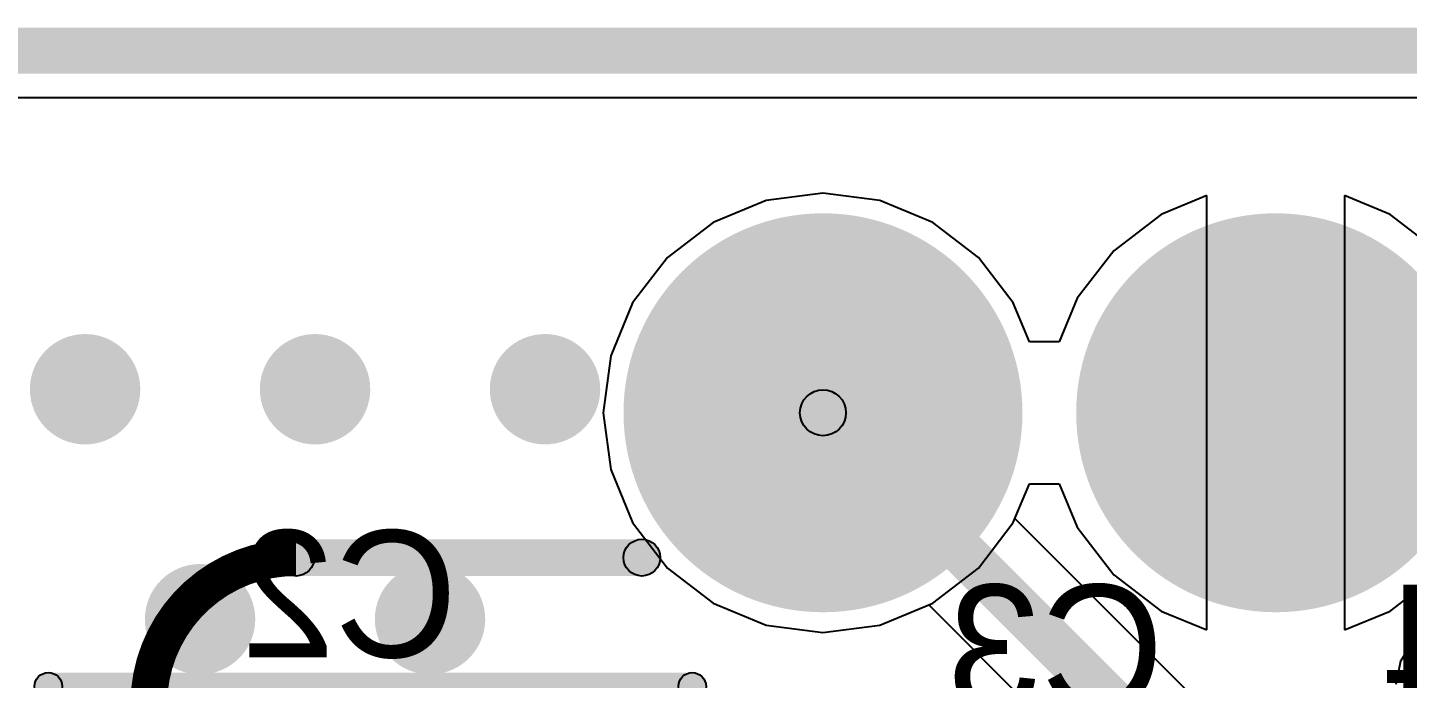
# Model space of a CAD drawing. Header units: millimetres. Extents: x -12 to 5350, y -10 to 5375.
# Drawn here: x -6.89 to 0.73, y 6.03 to 9.63 of the extents above; entities that cross this region are included whole.
import ezdxf

# ---------------------------------------------------------------- set-up
doc = ezdxf.new("R2010")
doc.units = ezdxf.units.MM
for name, color, linetype in [('BottomLayer', 5, 'Continuous'), ('BottomOverlay', 54, 'Continuous'), ('BottomPaste', 16, 'Continuous'), ('BottomSolder', 6, 'Continuous'), ('KeepOutLayer', 6, 'Continuous'), ('MultiLayer', 9, 'Continuous'), ('PadHoleLayer', 156, 'Continuous'), ('TopLayer', 1, 'Continuous'), ('TopOverlay', 2, 'Continuous'), ('TopSolder', 216, 'Continuous'), ('ViaHoleLayer', 16, 'Continuous')]:
    doc.layers.add(name, color=color, linetype=linetype)

# ---------------------------------------------------------------- blocks, each defined once
blk = doc.blocks.new('R_____E_______115')
at = {"layer": 'BottomLayer'}
h = blk.add_hatch(color=5, dxfattribs=at)
edge = h.paths.add_edge_path()
edge.add_arc((0, -7.5), 1, 0, 360)
h = blk.add_hatch(color=5, dxfattribs=at)
edge = h.paths.add_edge_path()
edge.add_arc((2.5, -7.5), 1, 0, 360)
at = {"layer": 'BottomSolder'}
h = blk.add_hatch(color=6, dxfattribs=at)
edge = h.paths.add_edge_path()
edge.add_arc((0, -7.5), 1.1016, 0, 360)
h = blk.add_hatch(color=6, dxfattribs=at)
edge = h.paths.add_edge_path()
edge.add_arc((2.5, -7.5), 1.1016, 0, 360)
at = {"layer": 'MultiLayer'}
h = blk.add_hatch(color=9, dxfattribs=at)
edge = h.paths.add_edge_path()
edge.add_arc((0, -7.5), 1, 0, 360)
h = blk.add_hatch(color=9, dxfattribs=at)
edge = h.paths.add_edge_path()
edge.add_arc((2.5, -7.5), 1, 0, 360)
at = {"layer": 'PadHoleLayer'}
h = blk.add_hatch(color=156, dxfattribs=at)
edge = h.paths.add_edge_path()
edge.add_arc((0, -7.5), 0.675, 0, 360)
h = blk.add_hatch(color=156, dxfattribs=at)
edge = h.paths.add_edge_path()
edge.add_arc((2.5, -7.5), 0.675, 0, 360)
at = {"layer": 'TopLayer'}
h = blk.add_hatch(color=1, dxfattribs=at)
edge = h.paths.add_edge_path()
edge.add_arc((0, -7.5), 1, 0, 360)
h = blk.add_hatch(color=1, dxfattribs=at)
edge = h.paths.add_edge_path()
edge.add_arc((2.5, -7.5), 1, 0, 360)
at = {"layer": 'TopOverlay'}
h = blk.add_hatch(color=2, dxfattribs=at)
edge = h.paths.add_edge_path()
edge.add_arc((3.5, -6.7), 0.1016, 0, 360)
blk.add_hatch(color=2, dxfattribs=at).paths.add_polyline_path([(5.4102, -6.5984), (5.4102, -6.8016), (3.5, -6.8016), (3.5, -6.5984)])
h = blk.add_hatch(color=2, dxfattribs=at)
edge = h.paths.add_edge_path()
edge.add_arc((5.4102, -6.7), 0.1016, 0, 360)
h = blk.add_hatch(color=2, dxfattribs=at)
edge = h.paths.add_edge_path()
edge.add_arc((5.4102, -6.7), 0.1016, 0, 360)
at = {"layer": 'TopSolder'}
h = blk.add_hatch(color=216, dxfattribs=at)
edge = h.paths.add_edge_path()
edge.add_arc((0, -7.5), 1.1016, 0, 360)
h = blk.add_hatch(color=216, dxfattribs=at)
edge = h.paths.add_edge_path()
edge.add_arc((2.5, -7.5), 1.1016, 0, 360)
at = {"layer": 'TopOverlay', "const_width": 0.2032}
blk.add_lwpolyline([(6.223, -5.8938, -0.414214), (5.4102, -6.7)], format="xyb", dxfattribs=at)
at = {"layer": 'TopOverlay'}
for centre in [(3.5, -6.7), (5.4102, -6.7), (5.4102, -6.7)]:
    blk.add_circle(centre, 0.1016, dxfattribs=at)
blk = doc.blocks.new('C0805_B_121')
at = {"layer": 'BottomLayer'}
h = blk.add_hatch(color=5, dxfattribs=at)
edge = h.paths.add_edge_path()
edge.add_arc((-1.1684, 0.4191), 0.2286, 90, 180)
edge.add_line((-1.397, 0.4191), (-1.397, -0.4191))
edge.add_arc((-1.1684, -0.4191), 0.2286, 180, 270)
edge.add_line((-1.1684, -0.6477), (-0.7112, -0.6477))
edge.add_arc((-0.7112, -0.4191), 0.2286, 270, 360)
edge.add_line((-0.4826, -0.4191), (-0.4826, 0.4191))
edge.add_arc((-0.7112, 0.4191), 0.2286, 0, 90)
edge.add_line((-0.7112, 0.6477), (-1.1684, 0.6477))
h = blk.add_hatch(color=5, dxfattribs=at)
edge = h.paths.add_edge_path()
edge.add_arc((0.7112, 0.4191), 0.2286, 90, 180)
edge.add_line((0.4826, 0.4191), (0.4826, -0.4191))
edge.add_arc((0.7112, -0.4191), 0.2286, 180, 270)
edge.add_line((0.7112, -0.6477), (1.1684, -0.6477))
edge.add_arc((1.1684, -0.4191), 0.2286, 270, 360)
edge.add_line((1.397, -0.4191), (1.397, 0.4191))
edge.add_arc((1.1684, 0.4191), 0.2286, 0, 90)
edge.add_line((1.1684, 0.6477), (0.7112, 0.6477))
at = {"layer": 'BottomOverlay'}
h = blk.add_hatch(color=54, dxfattribs=at)
edge = h.paths.add_edge_path()
edge.add_arc((-1.778, 0.889), 0.0762, 0, 360)
h = blk.add_hatch(color=54, dxfattribs=at)
edge = h.paths.add_edge_path()
edge.add_arc((-1.778, 0.889), 0.0762, 0, 360)
for points in [[(1.778, 0.9652), (1.778, 0.8128), (-1.778, 0.8128), (-1.778, 0.9652)], [(-1.8542, 0.889), (-1.7018, 0.889), (-1.7018, -0.889), (-1.8542, -0.889)], [(1.7018, 0.889), (1.8542, 0.889), (1.8542, -0.889), (1.7018, -0.889)], [(1.778, -0.8128), (1.778, -0.9652), (-1.778, -0.9652), (-1.778, -0.8128)]]:
    blk.add_hatch(color=54, dxfattribs=at).paths.add_polyline_path(points)
h = blk.add_hatch(color=54, dxfattribs=at)
edge = h.paths.add_edge_path()
edge.add_arc((1.778, 0.889), 0.0762, 0, 360)
h = blk.add_hatch(color=54, dxfattribs=at)
edge = h.paths.add_edge_path()
edge.add_arc((1.778, 0.889), 0.0762, 0, 360)
h = blk.add_hatch(color=54, dxfattribs=at)
edge = h.paths.add_edge_path()
edge.add_arc((-1.778, -0.889), 0.0762, 0, 360)
h = blk.add_hatch(color=54, dxfattribs=at)
edge = h.paths.add_edge_path()
edge.add_arc((-1.778, -0.889), 0.0762, 0, 360)
h = blk.add_hatch(color=54, dxfattribs=at)
edge = h.paths.add_edge_path()
edge.add_arc((1.778, -0.889), 0.0762, 0, 360)
h = blk.add_hatch(color=54, dxfattribs=at)
edge = h.paths.add_edge_path()
edge.add_arc((1.778, -0.889), 0.0762, 0, 360)
at = {"layer": 'BottomPaste'}
h = blk.add_hatch(color=16, dxfattribs=at)
edge = h.paths.add_edge_path()
edge.add_arc((-1.1684, 0.4191), 0.2286, 90, 180)
edge.add_line((-1.397, 0.4191), (-1.397, -0.4191))
edge.add_arc((-1.1684, -0.4191), 0.2286, 180, 270)
edge.add_line((-1.1684, -0.6477), (-0.7112, -0.6477))
edge.add_arc((-0.7112, -0.4191), 0.2286, 270, 360)
edge.add_line((-0.4826, -0.4191), (-0.4826, 0.4191))
edge.add_arc((-0.7112, 0.4191), 0.2286, 0, 90)
edge.add_line((-0.7112, 0.6477), (-1.1684, 0.6477))
h = blk.add_hatch(color=16, dxfattribs=at)
edge = h.paths.add_edge_path()
edge.add_arc((0.7112, 0.4191), 0.2286, 90, 180)
edge.add_line((0.4826, 0.4191), (0.4826, -0.4191))
edge.add_arc((0.7112, -0.4191), 0.2286, 180, 270)
edge.add_line((0.7112, -0.6477), (1.1684, -0.6477))
edge.add_arc((1.1684, -0.4191), 0.2286, 270, 360)
edge.add_line((1.397, -0.4191), (1.397, 0.4191))
edge.add_arc((1.1684, 0.4191), 0.2286, 0, 90)
edge.add_line((1.1684, 0.6477), (0.7112, 0.6477))
at = {"layer": 'BottomSolder'}
h = blk.add_hatch(color=6, dxfattribs=at)
edge = h.paths.add_edge_path()
edge.add_arc((-1.1684, 0.4191), 0.3302, 90, 180)
edge.add_line((-1.4986, 0.4191), (-1.4986, -0.4191))
edge.add_arc((-1.1684, -0.4191), 0.3302, 180, 270)
edge.add_line((-1.1684, -0.7493), (-0.7112, -0.7493))
edge.add_arc((-0.7112, -0.4191), 0.3302, 270, 360)
edge.add_line((-0.381, -0.4191), (-0.381, 0.4191))
edge.add_arc((-0.7112, 0.4191), 0.3302, 0, 90)
edge.add_line((-0.7112, 0.7493), (-1.1684, 0.7493))
h = blk.add_hatch(color=6, dxfattribs=at)
edge = h.paths.add_edge_path()
edge.add_arc((0.7112, 0.4191), 0.3302, 90, 180)
edge.add_line((0.381, 0.4191), (0.381, -0.4191))
edge.add_arc((0.7112, -0.4191), 0.3302, 180, 270)
edge.add_line((0.7112, -0.7493), (1.1684, -0.7493))
edge.add_arc((1.1684, -0.4191), 0.3302, 270, 360)
edge.add_line((1.4986, -0.4191), (1.4986, 0.4191))
edge.add_arc((1.1684, 0.4191), 0.3302, 0, 90)
edge.add_line((1.1684, 0.7493), (0.7112, 0.7493))
at = {"layer": 'BottomOverlay'}
for centre in [(-1.778, 0.889), (-1.778, 0.889), (1.778, 0.889), (1.778, 0.889), (-1.778, -0.889), (-1.778, -0.889), (1.778, -0.889), (1.778, -0.889)]:
    blk.add_circle(centre, 0.0762, dxfattribs=at)

msp = doc.modelspace()

# ---------------------------------------------------------------- hatches: boundary and pattern name
at = {"layer": 'BottomLayer'}
h = msp.add_hatch(color=5, dxfattribs=at)
edge = h.paths.add_edge_path()
edge.add_arc((-6.575, 7.63), 0.3048, 0, 360)
h = msp.add_hatch(color=5, dxfattribs=at)
edge = h.paths.add_edge_path()
edge.add_arc((-5.305, 7.63), 0.3048, 0, 360)
h = msp.add_hatch(color=5, dxfattribs=at)
edge = h.paths.add_edge_path()
edge.add_arc((-4.035, 7.63), 0.3048, 0, 360)
h = msp.add_hatch(color=5, dxfattribs=at)
edge = h.paths.add_edge_path()
edge.add_arc((-2.5, 7.5), 0.127, 0, 360)
msp.add_hatch(color=5, dxfattribs=at).paths.add_polyline_path([(-2.5898, 7.4102), (-2.4102, 7.5898), (-0.2102, 5.3898), (-0.3898, 5.2102)])
h = msp.add_hatch(color=5, dxfattribs=at)
edge = h.paths.add_edge_path()
edge.add_arc((-5.94, 6.36), 0.3048, 0, 360)
h = msp.add_hatch(color=5, dxfattribs=at)
edge = h.paths.add_edge_path()
edge.add_arc((-4.67, 6.36), 0.3048, 0, 360)
at = {"layer": 'BottomSolder'}
h = msp.add_hatch(color=6, dxfattribs=at)
edge = h.paths.add_edge_path()
edge.add_arc((-6.575, 7.63), 0.0508, 0, 360)
h = msp.add_hatch(color=6, dxfattribs=at)
edge = h.paths.add_edge_path()
edge.add_arc((-5.305, 7.63), 0.0508, 0, 360)
h = msp.add_hatch(color=6, dxfattribs=at)
edge = h.paths.add_edge_path()
edge.add_arc((-4.035, 7.63), 0.0508, 0, 360)
h = msp.add_hatch(color=6, dxfattribs=at)
edge = h.paths.add_edge_path()
edge.add_arc((-5.94, 6.36), 0.0508, 0, 360)
h = msp.add_hatch(color=6, dxfattribs=at)
edge = h.paths.add_edge_path()
edge.add_arc((-4.67, 6.36), 0.0508, 0, 360)
at = {"layer": 'KeepOutLayer'}
msp.add_hatch(color=6, dxfattribs=at).paths.add_polyline_path([(-11.5, 9.373), (-11.5, 9.627), (11.5, 9.627), (11.5, 9.373)])
at = {"layer": 'TopLayer'}
h = msp.add_hatch(color=1, dxfattribs=at)
edge = h.paths.add_edge_path()
edge.add_arc((-6.575, 7.63), 0.3048, 0, 360)
h = msp.add_hatch(color=1, dxfattribs=at)
edge = h.paths.add_edge_path()
edge.add_arc((-5.305, 7.63), 0.3048, 0, 360)
h = msp.add_hatch(color=1, dxfattribs=at)
edge = h.paths.add_edge_path()
edge.add_arc((-4.035, 7.63), 0.3048, 0, 360)
h = msp.add_hatch(color=1, dxfattribs=at)
edge = h.paths.add_edge_path()
edge.add_arc((-5.94, 6.36), 0.3048, 0, 360)
h = msp.add_hatch(color=1, dxfattribs=at)
edge = h.paths.add_edge_path()
edge.add_arc((-4.67, 6.36), 0.3048, 0, 360)
at = {"layer": 'TopSolder'}
h = msp.add_hatch(color=216, dxfattribs=at)
edge = h.paths.add_edge_path()
edge.add_arc((-6.575, 7.63), 0.0508, 0, 360)
h = msp.add_hatch(color=216, dxfattribs=at)
edge = h.paths.add_edge_path()
edge.add_arc((-5.305, 7.63), 0.0508, 0, 360)
h = msp.add_hatch(color=216, dxfattribs=at)
edge = h.paths.add_edge_path()
edge.add_arc((-4.035, 7.63), 0.0508, 0, 360)
h = msp.add_hatch(color=216, dxfattribs=at)
edge = h.paths.add_edge_path()
edge.add_arc((-5.94, 6.36), 0.0508, 0, 360)
h = msp.add_hatch(color=216, dxfattribs=at)
edge = h.paths.add_edge_path()
edge.add_arc((-4.67, 6.36), 0.0508, 0, 360)
at = {"layer": 'ViaHoleLayer'}
h = msp.add_hatch(color=16, dxfattribs=at)
edge = h.paths.add_edge_path()
edge.add_arc((-6.575, 7.63), 0.1524, 0, 360)
h = msp.add_hatch(color=16, dxfattribs=at)
edge = h.paths.add_edge_path()
edge.add_arc((-5.305, 7.63), 0.1524, 0, 360)
h = msp.add_hatch(color=16, dxfattribs=at)
edge = h.paths.add_edge_path()
edge.add_arc((-4.035, 7.63), 0.1524, 0, 360)
h = msp.add_hatch(color=16, dxfattribs=at)
edge = h.paths.add_edge_path()
edge.add_arc((-5.94, 6.36), 0.1524, 0, 360)
h = msp.add_hatch(color=16, dxfattribs=at)
edge = h.paths.add_edge_path()
edge.add_arc((-4.67, 6.36), 0.1524, 0, 360)

# ---------------------------------------------------------------- linework, layer by layer
at = {"layer": 'BottomLayer'}
for p, q in [((-11.241, 9.241), (11.241, 9.241)), ((-2.5, 8.7136), (-2.8141, 8.6722)), ((-2.1859, 8.6722), (-2.5, 8.7136)), ((-0.381, 8.6995), (-0.6324, 8.5954)), ((-0.381, 7.5), (-0.381, 8.6995)), ((0.6324, 8.5954), (0.381, 8.6995)), ((0.381, 8.6995), (0.381, 7.5)), ((-2.8141, 8.6722), (-3.1068, 8.551)), ((-1.8932, 8.551), (-2.1859, 8.6722)), ((-3.1068, 8.551), (-3.3581, 8.3581)), ((-1.6419, 8.3581), (-1.8932, 8.551)), ((-0.6324, 8.5954), (-0.8944, 8.3944)), ((0.8944, 8.3944), (0.6324, 8.5954)), ((-0.8944, 8.3944), (-1.0954, 8.1324)), ((-3.3581, 8.3581), (-3.551, 8.1068)), ((-1.449, 8.1068), (-1.6419, 8.3581)), ((-3.551, 8.1068), (-3.6722, 7.8141)), ((-1.36, 7.8918), (-1.449, 8.1068)), ((-1.0954, 8.1324), (-1.195, 7.8918)), ((-1.195, 7.8918), (-1.36, 7.8918)), ((-3.6722, 7.8141), (-3.7136, 7.5)), ((-3.7136, 7.5), (-3.6722, 7.1859)), ((-0.381, 6.3005), (-0.381, 7.5)), ((0.381, 7.5), (0.381, 6.3005)), ((-3.6722, 7.1859), (-3.551, 6.8932)), ((-1.4397, 6.9158), (-1.36, 7.1082)), ((-1.36, 7.1082), (-1.195, 7.1082)), ((-1.195, 7.1082), (-1.0954, 6.8676)), ((-3.551, 6.8932), (-3.3581, 6.6419)), ((-0.0619, 5.5381), (-1.4397, 6.9158)), ((-1.0954, 6.8676), (-0.8944, 6.6056)), ((-3.3581, 6.6419), (-3.1068, 6.449)), ((-0.8944, 6.6056), (-0.6324, 6.4046)), ((0.6324, 6.4046), (0.8944, 6.6056)), ((-3.1068, 6.449), (-2.8141, 6.3278)), ((-2.1859, 6.3278), (-1.9158, 6.4397)), ((-1.9158, 6.4397), (-1.2207, 5.7446)), ((-0.6324, 6.4046), (-0.381, 6.3005)), ((0.381, 6.3005), (0.6324, 6.4046)), ((-2.8141, 6.3278), (-2.5, 6.2864)), ((-2.5, 6.2864), (-2.1859, 6.3278)), ((0.7619, 6.2381), (0.689, 6.1288)), ((0.689, 6.1288), (0.6633, 6))]:
    msp.add_line(p, q, dxfattribs=at)
msp.add_circle((-2.5, 7.5), 0.127, dxfattribs=at)
at = {"layer": 'TopLayer'}
for p, q in [((-11.241, 9.241), (11.241, 9.241)), ((-2.5, 8.7136), (-2.8141, 8.6722)), ((-2.1859, 8.6722), (-2.5, 8.7136)), ((-0.381, 8.6995), (-0.6324, 8.5954)), ((-0.381, 7.5), (-0.381, 8.6995)), ((0.6324, 8.5954), (0.381, 8.6995)), ((0.381, 8.6995), (0.381, 7.5)), ((-2.8141, 8.6722), (-3.1068, 8.551)), ((-1.8932, 8.551), (-2.1859, 8.6722)), ((-3.1068, 8.551), (-3.3581, 8.3581)), ((-1.6419, 8.3581), (-1.8932, 8.551)), ((-0.6324, 8.5954), (-0.8944, 8.3944)), ((0.8944, 8.3944), (0.6324, 8.5954)), ((-0.8944, 8.3944), (-1.0954, 8.1324)), ((-3.3581, 8.3581), (-3.551, 8.1068)), ((-1.449, 8.1068), (-1.6419, 8.3581)), ((-3.551, 8.1068), (-3.6722, 7.8141)), ((-1.36, 7.8918), (-1.449, 8.1068)), ((-1.0954, 8.1324), (-1.195, 7.8918)), ((-1.195, 7.8918), (-1.36, 7.8918)), ((-3.6722, 7.8141), (-3.7136, 7.5)), ((-3.7136, 7.5), (-3.6722, 7.1859)), ((-0.381, 6.3005), (-0.381, 7.5)), ((0.381, 7.5), (0.381, 6.3005)), ((-3.6722, 7.1859), (-3.551, 6.8932)), ((-1.449, 6.8932), (-1.36, 7.1082)), ((-1.36, 7.1082), (-1.195, 7.1082)), ((-1.195, 7.1082), (-1.0954, 6.8676)), ((-3.551, 6.8932), (-3.3581, 6.6419)), ((-1.6419, 6.6419), (-1.449, 6.8932)), ((-1.0954, 6.8676), (-0.8944, 6.6056)), ((-3.3581, 6.6419), (-3.1068, 6.449)), ((-1.8932, 6.449), (-1.6419, 6.6419)), ((-0.8944, 6.6056), (-0.6324, 6.4046)), ((0.6324, 6.4046), (0.8944, 6.6056)), ((-3.1068, 6.449), (-2.8141, 6.3278)), ((-2.1859, 6.3278), (-1.8932, 6.449)), ((-0.6324, 6.4046), (-0.381, 6.3005)), ((0.381, 6.3005), (0.6324, 6.4046)), ((-2.8141, 6.3278), (-2.5, 6.2864)), ((-2.5, 6.2864), (-2.1859, 6.3278))]:
    msp.add_line(p, q, dxfattribs=at)

# ---------------------------------------------------------------- block references
at = {"rotation": 180}
for name, p in [('R_____E_______115', (0, 0)), ('C0805_B_121', (-5, 5.1))]:
    msp.add_blockref(name, p, dxfattribs=at)

# ---------------------------------------------------------------- texts
at = {"layer": 'BottomOverlay', "text_generation_flag": 2}
for s, p in [('C2', (-4.5185, 6.1501)), ('C3', (-0.6169, 5.8501)), ('C4', (1.7831, 5.8501))]:
    msp.add_text(s, height=0.7, dxfattribs=at).set_placement(p)

doc.saveas('drawing.dxf')
